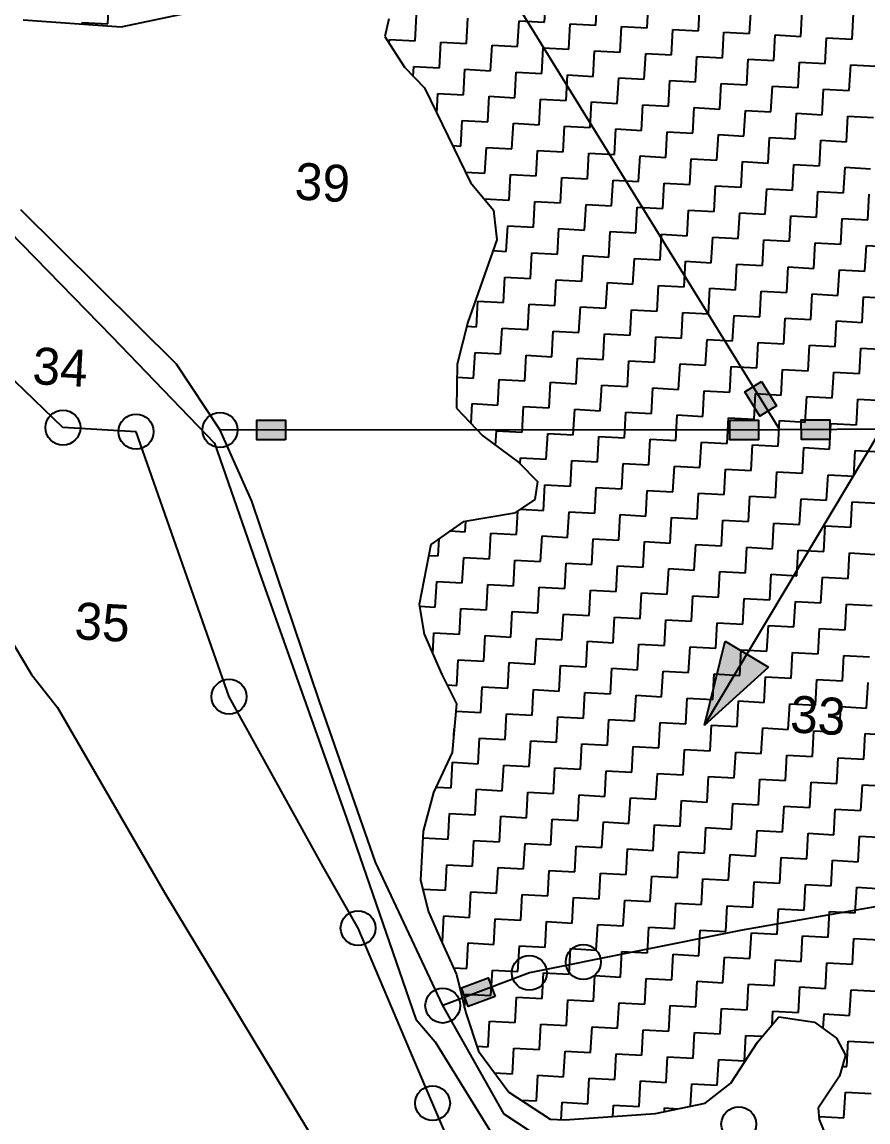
# Model space of a CAD drawing. Header units: metres. Extents: x 277693 to 280943, y 2038920 to 2043234.
# Drawn here: x 278143 to 278559, y 2041588 to 2042129 of the extents above; entities that cross this region are included whole.
import ezdxf
from ezdxf.enums import TextEntityAlignment as Align

# ---------------------------------------------------------------- set-up
doc = ezdxf.new("R2010")
doc.units = ezdxf.units.M
doc.header["$MEASUREMENT"] = 0
for name, color, linetype in [('POLY_HATCH', 12, 'Continuous'), ('POLY_PARCEL', 6, 'Continuous'), ('POLY_ROAD', 30, 'Continuous'), ('TEXT_PARCEL', 7, 'Continuous'), ('V_BOUND_LINE', 7, 'Continuous')]:
    doc.layers.add(name, color=color, linetype=linetype)
doc.styles.add('TEXT_MAP', font='KRDEV050.TTF', dxfattribs={"height": 2.5})

# ---------------------------------------------------------------- blocks, each defined once
blk = doc.blocks.new('344')
for points in [[(278498.52, 2041947.28), (278505.91, 2041935.34), (278514.17, 2041940.44), (278506.79, 2041952.39)], [(278272.74, 2041933.35), (278258.7, 2041933.35), (278258.7, 2041923.63), (278272.74, 2041923.63)], [(278491.2, 2041923.66), (278505.24, 2041923.66), (278505.24, 2041933.37), (278491.2, 2041933.37)], [(278540.32, 2041933.56), (278526.27, 2041933.45), (278526.35, 2041923.74), (278540.39, 2041923.85)], [(278372.33, 2041659.07), (278359.19, 2041654.11), (278362.62, 2041645.02), (278375.76, 2041649.98)]]:
    blk.add_hatch(color=256).paths.add_polyline_path(points)
h = blk.add_hatch(color=256)
h.paths.add_polyline_path([(278499.58, 2041818.22), (278488.9, 2041824.59), (278478.73, 2041783.33)])
h.paths.add_polyline_path([(278478.73, 2041783.33), (278510.25, 2041811.84), (278499.58, 2041818.22)])
for points in [[(278478.73, 2041783.33), (278604.3, 2041993.51)], [(278478.73, 2041783.33), (278488.9, 2041824.59)], [(278488.9, 2041824.59), (278510.25, 2041811.84)], [(278478.73, 2041783.33), (278510.25, 2041811.84)]]:
    blk.add_lwpolyline(points)
for points in [[(278506.79, 2041952.39), (278514.17, 2041940.44), (278505.91, 2041935.34), (278498.52, 2041947.28)], [(278272.74, 2041923.63), (278258.7, 2041923.63), (278258.7, 2041933.35), (278272.74, 2041933.35)], [(278491.2, 2041933.37), (278505.24, 2041933.37), (278505.24, 2041923.66), (278491.2, 2041923.66)], [(278540.39, 2041923.85), (278526.35, 2041923.74), (278526.27, 2041933.45), (278540.32, 2041933.56)], [(278375.76, 2041649.98), (278362.62, 2041645.02), (278359.19, 2041654.11), (278372.33, 2041659.07)]]:
    blk.add_lwpolyline(points, close=True)
for centre in [(278163.29, 2041929.66), (278199.27, 2041927.67), (278240.54, 2041928.49), (278245, 2041797.34), (278308.44, 2041683.52), (278419.13, 2041666.85), (278392.66, 2041661.55), (278350.07, 2041645.48), (278345.02, 2041597.47), (278495.6, 2041587.15)]:
    blk.add_circle(centre, 8.59)
at = {"layer": 'POLY_HATCH', "linetype": 'Continuous'}
for p, q in [((278185.33, 2042128.2), (278186.03, 2042140.79)), ((278400.15, 2042128.98), (278400.84, 2042141.58)), ((278425.34, 2042127.59), (278426.03, 2042140.19)), ((278450.53, 2042126.2), (278451.22, 2042138.8)), ((278475.72, 2042124.81), (278476.42, 2042137.41)), ((278500.91, 2042123.42), (278501.61, 2042136.02)), ((278336.48, 2042119.86), (278337.17, 2042132.45)), ((278361.67, 2042118.47), (278362.36, 2042131.07)), ((278526.1, 2042122.03), (278526.8, 2042134.63)), ((278551.29, 2042120.65), (278551.99, 2042133.24)), ((278172.69, 2042128.11), (278172.74, 2042128.89)), ((278172.74, 2042128.89), (278185.33, 2042128.2)), ((278386.86, 2042117.08), (278387.55, 2042129.68)), ((278387.55, 2042129.68), (278400.15, 2042128.98)), ((278412.05, 2042115.69), (278412.74, 2042128.29)), ((278412.74, 2042128.29), (278425.34, 2042127.59)), ((278437.24, 2042114.3), (278437.93, 2042126.9)), ((278437.93, 2042126.9), (278450.53, 2042126.2)), ((278462.43, 2042112.91), (278463.13, 2042125.51)), ((278463.13, 2042125.51), (278475.72, 2042124.81)), ((278323.77, 2042118.48), (278323.88, 2042120.55)), ((278323.88, 2042120.55), (278336.48, 2042119.86)), ((278348.38, 2042106.57), (278349.07, 2042119.16)), ((278349.07, 2042119.16), (278361.67, 2042118.47)), ((278487.62, 2042111.52), (278488.32, 2042124.12)), ((278488.32, 2042124.12), (278500.91, 2042123.42)), ((278512.81, 2042110.13), (278513.51, 2042122.73)), ((278513.51, 2042122.73), (278526.1, 2042122.03)), ((278538, 2042108.74), (278538.7, 2042121.34)), ((278538.7, 2042121.34), (278551.29, 2042120.65)), ((278373.57, 2042105.18), (278374.26, 2042117.78)), ((278374.26, 2042117.78), (278386.86, 2042117.08)), ((278398.76, 2042103.79), (278399.45, 2042116.39)), ((278399.45, 2042116.39), (278412.05, 2042115.69)), ((278423.95, 2042102.4), (278424.64, 2042115)), ((278424.64, 2042115), (278437.24, 2042114.3)), ((278449.14, 2042101.01), (278449.84, 2042113.61)), ((278449.84, 2042113.61), (278462.43, 2042112.91)), ((278474.33, 2042099.62), (278475.03, 2042112.22)), ((278475.03, 2042112.22), (278487.62, 2042111.52)), ((278499.52, 2042098.23), (278500.22, 2042110.83)), ((278500.22, 2042110.83), (278512.81, 2042110.13)), ((278524.71, 2042096.84), (278525.41, 2042109.44)), ((278525.41, 2042109.44), (278538, 2042108.74)), ((278335.52, 2042102.47), (278335.78, 2042107.26)), ((278335.78, 2042107.26), (278348.38, 2042106.57)), ((278360.28, 2042093.28), (278360.97, 2042105.87)), ((278360.97, 2042105.87), (278373.57, 2042105.18)), ((278385.47, 2042091.89), (278386.16, 2042104.49)), ((278386.16, 2042104.49), (278398.76, 2042103.79)), ((278410.66, 2042090.5), (278411.35, 2042103.1)), ((278411.35, 2042103.1), (278423.95, 2042102.4)), ((278549.9, 2042095.45), (278550.6, 2042108.05)), ((278550.6, 2042108.05), (278563.19, 2042107.36)), ((278435.85, 2042089.11), (278436.55, 2042101.71)), ((278436.55, 2042101.71), (278449.14, 2042101.01)), ((278461.04, 2042087.72), (278461.74, 2042100.32)), ((278461.74, 2042100.32), (278474.33, 2042099.62)), ((278486.23, 2042086.33), (278486.93, 2042098.93)), ((278486.93, 2042098.93), (278499.52, 2042098.23)), ((278511.42, 2042084.94), (278512.12, 2042097.54)), ((278512.12, 2042097.54), (278524.71, 2042096.84)), ((278347.15, 2042084.27), (278347.68, 2042093.97)), ((278347.68, 2042093.97), (278360.28, 2042093.28)), ((278372.18, 2042079.99), (278372.87, 2042092.58)), ((278372.87, 2042092.58), (278385.47, 2042091.89)), ((278536.61, 2042083.55), (278537.31, 2042096.15)), ((278537.31, 2042096.15), (278549.9, 2042095.45)), ((278397.37, 2042078.6), (278398.06, 2042091.2)), ((278398.06, 2042091.2), (278410.66, 2042090.5)), ((278422.56, 2042077.21), (278423.26, 2042089.81)), ((278423.26, 2042089.81), (278435.85, 2042089.11)), ((278447.75, 2042075.82), (278448.45, 2042088.42)), ((278448.45, 2042088.42), (278461.04, 2042087.72)), ((278472.94, 2042074.43), (278473.64, 2042087.03)), ((278473.64, 2042087.03), (278486.23, 2042086.33)), ((278498.13, 2042073.04), (278498.83, 2042085.64)), ((278498.83, 2042085.64), (278511.42, 2042084.94)), ((278523.32, 2042071.65), (278524.02, 2042084.25)), ((278524.02, 2042084.25), (278536.61, 2042083.55)), ((278548.51, 2042070.26), (278549.21, 2042082.86)), ((278549.21, 2042082.86), (278561.8, 2042082.16)), ((278358.89, 2042068.09), (278359.58, 2042080.68)), ((278359.58, 2042080.68), (278372.18, 2042079.99)), ((278384.08, 2042066.7), (278384.77, 2042079.29)), ((278384.77, 2042079.29), (278397.37, 2042078.6)), ((278409.27, 2042065.31), (278409.97, 2042077.91)), ((278409.97, 2042077.91), (278422.56, 2042077.21)), ((278434.46, 2042063.92), (278435.16, 2042076.52)), ((278435.16, 2042076.52), (278447.75, 2042075.82)), ((278459.65, 2042062.53), (278460.35, 2042075.13)), ((278460.35, 2042075.13), (278472.94, 2042074.43)), ((278484.84, 2042061.14), (278485.54, 2042073.74)), ((278485.54, 2042073.74), (278498.13, 2042073.04)), ((278510.03, 2042059.75), (278510.73, 2042072.35)), ((278510.73, 2042072.35), (278523.32, 2042071.65)), ((278535.22, 2042058.36), (278535.92, 2042070.96)), ((278535.92, 2042070.96), (278548.51, 2042070.26)), ((278354.92, 2042068.31), (278358.89, 2042068.09)), ((278370.79, 2042054.8), (278371.48, 2042067.39)), ((278371.48, 2042067.39), (278384.08, 2042066.7)), ((278395.98, 2042053.41), (278396.68, 2042066)), ((278396.68, 2042066), (278409.27, 2042065.31)), ((278421.17, 2042052.02), (278421.87, 2042064.62)), ((278421.87, 2042064.62), (278434.46, 2042063.92)), ((278446.36, 2042050.63), (278447.06, 2042063.23)), ((278447.06, 2042063.23), (278459.65, 2042062.53)), ((278471.55, 2042049.24), (278472.25, 2042061.84)), ((278472.25, 2042061.84), (278484.84, 2042061.14)), ((278496.74, 2042047.85), (278497.44, 2042060.45)), ((278497.44, 2042060.45), (278510.03, 2042059.75)), ((278361.16, 2042055.33), (278370.79, 2042054.8)), ((278521.93, 2042046.46), (278522.63, 2042059.06)), ((278522.63, 2042059.06), (278535.22, 2042058.36)), ((278547.13, 2042045.07), (278547.82, 2042057.67)), ((278547.82, 2042057.67), (278560.42, 2042056.97)), ((278382.69, 2042041.51), (278383.39, 2042054.1)), ((278383.39, 2042054.1), (278395.98, 2042053.41)), ((278407.88, 2042040.12), (278408.58, 2042052.71)), ((278408.58, 2042052.71), (278421.17, 2042052.02)), ((278433.07, 2042038.73), (278433.77, 2042051.33)), ((278433.77, 2042051.33), (278446.36, 2042050.63)), ((278458.26, 2042037.34), (278458.96, 2042049.94)), ((278458.96, 2042049.94), (278471.55, 2042049.24)), ((278483.45, 2042035.95), (278484.15, 2042048.55)), ((278484.15, 2042048.55), (278496.74, 2042047.85)), ((278508.64, 2042034.56), (278509.34, 2042047.16)), ((278509.34, 2042047.16), (278521.93, 2042046.46)), ((278533.84, 2042033.17), (278534.53, 2042045.77)), ((278534.53, 2042045.77), (278547.13, 2042045.07)), ((278559.03, 2042031.78), (278559.72, 2042044.38)), ((278370.33, 2042042.19), (278382.69, 2042041.51)), ((278394.59, 2042028.22), (278395.29, 2042040.81)), ((278395.29, 2042040.81), (278407.88, 2042040.12)), ((278419.78, 2042026.83), (278420.48, 2042039.42)), ((278420.48, 2042039.42), (278433.07, 2042038.73)), ((278444.97, 2042025.44), (278445.67, 2042038.04)), ((278445.67, 2042038.04), (278458.26, 2042037.34)), ((278470.16, 2042024.05), (278470.86, 2042036.65)), ((278470.86, 2042036.65), (278483.45, 2042035.95)), ((278495.35, 2042022.66), (278496.05, 2042035.26)), ((278496.05, 2042035.26), (278508.64, 2042034.56)), ((278520.55, 2042021.27), (278521.24, 2042033.87)), ((278521.24, 2042033.87), (278533.84, 2042033.17)), ((278381.3, 2042016.32), (278382, 2042028.91)), ((278382, 2042028.91), (278394.59, 2042028.22)), ((278406.49, 2042014.93), (278407.19, 2042027.52)), ((278407.19, 2042027.52), (278419.78, 2042026.83)), ((278545.74, 2042019.88), (278546.43, 2042032.48)), ((278546.43, 2042032.48), (278559.03, 2042031.78)), ((278431.68, 2042013.54), (278432.38, 2042026.13)), ((278432.38, 2042026.13), (278444.97, 2042025.44)), ((278456.87, 2042012.15), (278457.57, 2042024.75)), ((278457.57, 2042024.75), (278470.16, 2042024.05)), ((278482.06, 2042010.76), (278482.76, 2042023.36)), ((278482.76, 2042023.36), (278495.35, 2042022.66)), ((278507.26, 2042009.37), (278507.95, 2042021.97)), ((278507.95, 2042021.97), (278520.55, 2042021.27)), ((278374.72, 2042016.68), (278381.3, 2042016.32)), ((278532.45, 2042007.98), (278533.14, 2042020.58)), ((278533.14, 2042020.58), (278545.74, 2042019.88)), ((278557.64, 2042006.59), (278558.33, 2042019.19)), ((278558.33, 2042019.19), (278570.93, 2042018.49)), ((278393.2, 2042003.03), (278393.9, 2042015.62)), ((278393.9, 2042015.62), (278406.49, 2042014.93)), ((278418.39, 2042001.64), (278419.09, 2042014.23)), ((278419.09, 2042014.23), (278431.68, 2042013.54)), ((278443.58, 2042000.25), (278444.28, 2042012.84)), ((278444.28, 2042012.84), (278456.87, 2042012.15)), ((278468.77, 2041998.86), (278469.47, 2042011.45)), ((278469.47, 2042011.45), (278482.06, 2042010.76)), ((278493.97, 2041997.47), (278494.66, 2042010.07)), ((278494.66, 2042010.07), (278507.26, 2042009.37)), ((278519.16, 2041996.08), (278519.85, 2042008.68)), ((278519.85, 2042008.68), (278532.45, 2042007.98)), ((278544.35, 2041994.69), (278545.04, 2042007.29)), ((278545.04, 2042007.29), (278557.64, 2042006.59)), ((278379.91, 2041991.13), (278380.61, 2042003.72)), ((278380.61, 2042003.72), (278393.2, 2042003.03)), ((278405.1, 2041989.74), (278405.8, 2042002.33)), ((278405.8, 2042002.33), (278418.39, 2042001.64)), ((278430.29, 2041988.35), (278430.99, 2042000.94)), ((278430.99, 2042000.94), (278443.58, 2042000.25)), ((278455.48, 2041986.96), (278456.18, 2041999.55)), ((278456.18, 2041999.55), (278468.77, 2041998.86)), ((278480.67, 2041985.57), (278481.37, 2041998.16)), ((278481.37, 2041998.16), (278493.97, 2041997.47)), ((278505.87, 2041984.18), (278506.56, 2041996.78)), ((278506.56, 2041996.78), (278519.16, 2041996.08)), ((278531.06, 2041982.79), (278531.75, 2041995.39)), ((278531.75, 2041995.39), (278544.35, 2041994.69)), ((278366.62, 2041979.23), (278367.32, 2041991.82)), ((278367.32, 2041991.82), (278379.91, 2041991.13)), ((278391.81, 2041977.84), (278392.51, 2041990.43)), ((278392.51, 2041990.43), (278405.1, 2041989.74)), ((278556.25, 2041981.4), (278556.94, 2041994)), ((278556.94, 2041994), (278569.54, 2041993.3)), ((278417, 2041976.45), (278417.7, 2041989.04)), ((278417.7, 2041989.04), (278430.29, 2041988.35)), ((278442.19, 2041975.06), (278442.89, 2041987.65)), ((278442.89, 2041987.65), (278455.48, 2041986.96)), ((278467.38, 2041973.67), (278468.08, 2041986.26)), ((278468.08, 2041986.26), (278480.67, 2041985.57)), ((278492.58, 2041972.28), (278493.27, 2041984.87)), ((278493.27, 2041984.87), (278505.87, 2041984.18)), ((278361.8, 2041979.49), (278366.62, 2041979.23)), ((278378.52, 2041965.94), (278379.22, 2041978.53)), ((278379.22, 2041978.53), (278391.81, 2041977.84)), ((278517.77, 2041970.89), (278518.46, 2041983.49)), ((278518.46, 2041983.49), (278531.06, 2041982.79)), ((278542.96, 2041969.5), (278543.65, 2041982.1)), ((278543.65, 2041982.1), (278556.25, 2041981.4)), ((278403.71, 2041964.55), (278404.41, 2041977.14)), ((278404.41, 2041977.14), (278417, 2041976.45)), ((278428.9, 2041963.16), (278429.6, 2041975.75)), ((278429.6, 2041975.75), (278442.19, 2041975.06)), ((278454.09, 2041961.77), (278454.79, 2041974.36)), ((278454.79, 2041974.36), (278467.38, 2041973.67)), ((278479.29, 2041960.38), (278479.98, 2041972.97)), ((278479.98, 2041972.97), (278492.58, 2041972.28)), ((278504.48, 2041958.99), (278505.17, 2041971.58)), ((278505.17, 2041971.58), (278517.77, 2041970.89)), ((278529.67, 2041957.6), (278530.36, 2041970.2)), ((278530.36, 2041970.2), (278542.96, 2041969.5)), ((278554.86, 2041956.21), (278555.55, 2041968.81)), ((278555.55, 2041968.81), (278568.15, 2041968.11)), ((278365.23, 2041954.04), (278365.93, 2041966.63)), ((278365.93, 2041966.63), (278378.52, 2041965.94)), ((278390.42, 2041952.65), (278391.12, 2041965.24)), ((278391.12, 2041965.24), (278403.71, 2041964.55)), ((278415.61, 2041951.26), (278416.31, 2041963.85)), ((278416.31, 2041963.85), (278428.9, 2041963.16)), ((278440.8, 2041949.87), (278441.5, 2041962.46)), ((278441.5, 2041962.46), (278454.09, 2041961.77)), ((278466, 2041948.48), (278466.69, 2041961.07)), ((278466.69, 2041961.07), (278479.29, 2041960.38)), ((278491.19, 2041947.09), (278491.88, 2041959.68)), ((278491.88, 2041959.68), (278504.48, 2041958.99)), ((278516.38, 2041945.7), (278517.07, 2041958.29)), ((278517.07, 2041958.29), (278529.67, 2041957.6)), ((278541.57, 2041944.31), (278542.26, 2041956.91)), ((278542.26, 2041956.91), (278554.86, 2041956.21)), ((278357.03, 2041954.49), (278365.23, 2041954.04)), ((278377.13, 2041940.75), (278377.83, 2041953.34)), ((278377.83, 2041953.34), (278390.42, 2041952.65)), ((278402.32, 2041939.36), (278403.02, 2041951.95)), ((278403.02, 2041951.95), (278415.61, 2041951.26)), ((278427.51, 2041937.97), (278428.21, 2041950.56)), ((278428.21, 2041950.56), (278440.8, 2041949.87)), ((278452.71, 2041936.58), (278453.4, 2041949.17)), ((278453.4, 2041949.17), (278466, 2041948.48)), ((278477.9, 2041935.19), (278478.59, 2041947.78)), ((278478.59, 2041947.78), (278491.19, 2041947.09)), ((278503.09, 2041933.8), (278503.78, 2041946.39)), ((278503.78, 2041946.39), (278516.38, 2041945.7)), ((278363.99, 2041931.55), (278364.54, 2041941.44)), ((278364.54, 2041941.44), (278377.13, 2041940.75)), ((278528.28, 2041932.41), (278528.97, 2041945)), ((278528.97, 2041945), (278541.57, 2041944.31)), ((278553.47, 2041931.02), (278554.16, 2041943.62)), ((278554.16, 2041943.62), (278566.76, 2041942.92)), ((278389.03, 2041927.46), (278389.73, 2041940.05)), ((278389.73, 2041940.05), (278402.32, 2041939.36)), ((278414.22, 2041926.07), (278414.92, 2041938.66)), ((278414.92, 2041938.66), (278427.51, 2041937.97)), ((278439.42, 2041924.68), (278440.11, 2041937.27)), ((278440.11, 2041937.27), (278452.71, 2041936.58)), ((278464.61, 2041923.29), (278465.3, 2041935.88)), ((278465.3, 2041935.88), (278477.9, 2041935.19)), ((278489.8, 2041921.9), (278490.49, 2041934.49)), ((278490.49, 2041934.49), (278503.09, 2041933.8)), ((278514.99, 2041920.51), (278515.68, 2041933.1)), ((278515.68, 2041933.1), (278528.28, 2041932.41)), ((278540.18, 2041919.12), (278540.87, 2041931.71)), ((278540.87, 2041931.71), (278553.47, 2041931.02)), ((278376.04, 2041920.9), (278376.44, 2041928.15)), ((278376.44, 2041928.15), (278389.03, 2041927.46)), ((278400.93, 2041914.17), (278401.63, 2041926.76)), ((278401.63, 2041926.76), (278414.22, 2041926.07)), ((278426.13, 2041912.78), (278426.82, 2041925.37)), ((278426.82, 2041925.37), (278439.42, 2041924.68)), ((278451.32, 2041911.39), (278452.01, 2041923.98)), ((278452.01, 2041923.98), (278464.61, 2041923.29)), ((278476.51, 2041910), (278477.2, 2041922.59)), ((278477.2, 2041922.59), (278489.8, 2041921.9)), ((278501.7, 2041908.61), (278502.39, 2041921.2)), ((278502.39, 2041921.2), (278514.99, 2041920.51)), ((278526.89, 2041907.22), (278527.58, 2041919.81)), ((278527.58, 2041919.81), (278540.18, 2041919.12)), ((278388.18, 2041912), (278388.34, 2041914.86)), ((278388.34, 2041914.86), (278400.93, 2041914.17)), ((278552.08, 2041905.83), (278552.77, 2041918.42)), ((278552.77, 2041918.42), (278565.37, 2041917.73)), ((278412.84, 2041900.88), (278413.53, 2041913.47)), ((278413.53, 2041913.47), (278426.13, 2041912.78)), ((278438.03, 2041899.49), (278438.72, 2041912.08)), ((278438.72, 2041912.08), (278451.32, 2041911.39)), ((278463.22, 2041898.1), (278463.91, 2041910.69)), ((278463.91, 2041910.69), (278476.51, 2041910)), ((278488.41, 2041896.71), (278489.1, 2041909.3)), ((278489.1, 2041909.3), (278501.7, 2041908.61)), ((278513.6, 2041895.32), (278514.29, 2041907.91)), ((278514.29, 2041907.91), (278526.89, 2041907.22)), ((278538.79, 2041893.93), (278539.48, 2041906.52)), ((278539.48, 2041906.52), (278552.08, 2041905.83)), ((278399.55, 2041888.97), (278400.24, 2041901.57)), ((278400.24, 2041901.57), (278412.84, 2041900.88)), ((278424.74, 2041887.59), (278425.43, 2041900.18)), ((278425.43, 2041900.18), (278438.03, 2041899.49)), ((278449.93, 2041886.2), (278450.62, 2041898.79)), ((278450.62, 2041898.79), (278463.22, 2041898.1)), ((278475.12, 2041884.81), (278475.81, 2041897.4)), ((278475.81, 2041897.4), (278488.41, 2041896.71)), ((278500.31, 2041883.42), (278501, 2041896.01)), ((278501, 2041896.01), (278513.6, 2041895.32)), ((278525.5, 2041882.03), (278526.19, 2041894.62)), ((278526.19, 2041894.62), (278538.79, 2041893.93)), ((278550.69, 2041880.64), (278551.38, 2041893.23)), ((278551.38, 2041893.23), (278563.98, 2041892.54)), ((278386.26, 2041877.07), (278386.89, 2041888.65)), ((278388.31, 2041889.59), (278399.55, 2041888.97)), ((278411.45, 2041875.68), (278412.14, 2041888.28)), ((278412.14, 2041888.28), (278424.74, 2041887.59)), ((278436.64, 2041874.29), (278437.33, 2041886.89)), ((278437.33, 2041886.89), (278449.93, 2041886.2)), ((278361.06, 2041878.46), (278361.35, 2041883.58)), ((278461.83, 2041872.91), (278462.52, 2041885.5)), ((278462.52, 2041885.5), (278475.12, 2041884.81)), ((278487.02, 2041871.52), (278487.71, 2041884.11)), ((278487.71, 2041884.11), (278500.31, 2041883.42)), ((278512.21, 2041870.13), (278512.9, 2041882.72)), ((278512.9, 2041882.72), (278525.5, 2041882.03)), ((278537.4, 2041868.74), (278538.09, 2041881.33)), ((278538.09, 2041881.33), (278550.69, 2041880.64)), ((278353.72, 2041878.87), (278361.06, 2041878.46)), ((278372.97, 2041865.17), (278373.66, 2041877.77)), ((278373.66, 2041877.77), (278386.26, 2041877.07)), ((278398.16, 2041863.78), (278398.85, 2041876.38)), ((278398.85, 2041876.38), (278411.45, 2041875.68)), ((278347.77, 2041866.56), (278348.24, 2041875.01)), ((278423.35, 2041862.39), (278424.04, 2041874.99)), ((278424.04, 2041874.99), (278436.64, 2041874.29)), ((278448.54, 2041861), (278449.23, 2041873.6)), ((278449.23, 2041873.6), (278461.83, 2041872.91)), ((278473.73, 2041859.62), (278474.42, 2041872.21)), ((278474.42, 2041872.21), (278487.02, 2041871.52)), ((278498.92, 2041858.23), (278499.61, 2041870.82)), ((278499.61, 2041870.82), (278512.21, 2041870.13)), ((278343.16, 2041866.82), (278347.77, 2041866.56)), ((278359.67, 2041853.27), (278360.37, 2041865.87)), ((278360.37, 2041865.87), (278372.97, 2041865.17)), ((278524.11, 2041856.84), (278524.8, 2041869.43)), ((278524.8, 2041869.43), (278537.4, 2041868.74)), ((278549.3, 2041855.45), (278550, 2041868.04)), ((278550, 2041868.04), (278562.59, 2041867.35)), ((278384.87, 2041851.88), (278385.56, 2041864.48)), ((278385.56, 2041864.48), (278398.16, 2041863.78)), ((278410.06, 2041850.49), (278410.75, 2041863.09)), ((278410.75, 2041863.09), (278423.35, 2041862.39)), ((278435.25, 2041849.1), (278435.94, 2041861.7)), ((278435.94, 2041861.7), (278448.54, 2041861)), ((278460.44, 2041847.71), (278461.13, 2041860.31)), ((278461.13, 2041860.31), (278473.73, 2041859.62)), ((278485.63, 2041846.33), (278486.32, 2041858.92)), ((278486.32, 2041858.92), (278498.92, 2041858.23)), ((278510.82, 2041844.94), (278511.51, 2041857.53)), ((278511.51, 2041857.53), (278524.11, 2041856.84)), ((278536.01, 2041843.55), (278536.71, 2041856.14)), ((278536.71, 2041856.14), (278549.3, 2041855.45)), ((278346.38, 2041841.37), (278347.08, 2041853.97)), ((278347.08, 2041853.97), (278359.67, 2041853.27)), ((278371.58, 2041839.98), (278372.27, 2041852.58)), ((278372.27, 2041852.58), (278384.87, 2041851.88)), ((278396.77, 2041838.59), (278397.46, 2041851.19)), ((278397.46, 2041851.19), (278410.06, 2041850.49)), ((278421.96, 2041837.2), (278422.65, 2041849.8)), ((278422.65, 2041849.8), (278435.25, 2041849.1)), ((278447.15, 2041835.81), (278447.84, 2041848.41)), ((278447.84, 2041848.41), (278460.44, 2041847.71)), ((278472.34, 2041834.42), (278473.03, 2041847.02)), ((278473.03, 2041847.02), (278485.63, 2041846.33)), ((278497.53, 2041833.04), (278498.22, 2041845.63)), ((278498.22, 2041845.63), (278510.82, 2041844.94)), ((278522.72, 2041831.65), (278523.42, 2041844.24)), ((278523.42, 2041844.24), (278536.01, 2041843.55)), ((278338.67, 2041841.8), (278346.38, 2041841.37)), ((278358.29, 2041828.08), (278358.98, 2041840.68)), ((278358.98, 2041840.68), (278371.58, 2041839.98)), ((278383.48, 2041826.69), (278384.17, 2041839.29)), ((278384.17, 2041839.29), (278396.77, 2041838.59)), ((278408.67, 2041825.3), (278409.36, 2041837.9)), ((278409.36, 2041837.9), (278421.96, 2041837.2)), ((278547.91, 2041830.26), (278548.61, 2041842.85)), ((278548.61, 2041842.85), (278561.2, 2041842.16)), ((278433.86, 2041823.91), (278434.55, 2041836.51)), ((278434.55, 2041836.51), (278447.15, 2041835.81)), ((278459.05, 2041822.52), (278459.74, 2041835.12)), ((278459.74, 2041835.12), (278472.34, 2041834.42)), ((278484.24, 2041821.13), (278484.93, 2041833.73)), ((278484.93, 2041833.73), (278497.53, 2041833.04)), ((278345.12, 2041818.4), (278345.69, 2041828.78)), ((278345.69, 2041828.78), (278358.29, 2041828.08)), ((278370.19, 2041814.79), (278370.88, 2041827.39)), ((278370.88, 2041827.39), (278383.48, 2041826.69)), ((278509.43, 2041819.75), (278510.12, 2041832.34)), ((278510.12, 2041832.34), (278522.72, 2041831.65)), ((278534.62, 2041818.36), (278535.32, 2041830.95)), ((278535.32, 2041830.95), (278547.91, 2041830.26)), ((278395.38, 2041813.4), (278396.07, 2041826)), ((278396.07, 2041826), (278408.67, 2041825.3)), ((278420.57, 2041812.01), (278421.26, 2041824.61)), ((278421.26, 2041824.61), (278433.86, 2041823.91)), ((278445.76, 2041810.62), (278446.45, 2041823.22)), ((278446.45, 2041823.22), (278459.05, 2041822.52)), ((278470.95, 2041809.23), (278471.64, 2041821.83)), ((278471.64, 2041821.83), (278484.24, 2041821.13)), ((278496.14, 2041807.84), (278496.83, 2041820.44)), ((278496.83, 2041820.44), (278509.43, 2041819.75)), ((278521.33, 2041806.46), (278522.03, 2041819.05)), ((278522.03, 2041819.05), (278534.62, 2041818.36)), ((278546.52, 2041805.07), (278547.22, 2041817.66)), ((278547.22, 2041817.66), (278559.81, 2041816.97)), ((278356.9, 2041802.89), (278357.59, 2041815.49)), ((278357.59, 2041815.49), (278370.19, 2041814.79)), ((278382.09, 2041801.5), (278382.78, 2041814.1)), ((278382.78, 2041814.1), (278395.38, 2041813.4)), ((278407.28, 2041800.11), (278407.97, 2041812.71)), ((278407.97, 2041812.71), (278420.57, 2041812.01)), ((278432.47, 2041798.72), (278433.16, 2041811.32)), ((278433.16, 2041811.32), (278445.76, 2041810.62)), ((278457.66, 2041797.33), (278458.35, 2041809.93)), ((278458.35, 2041809.93), (278470.95, 2041809.23)), ((278482.85, 2041795.94), (278483.54, 2041808.54)), ((278483.54, 2041808.54), (278496.14, 2041807.84)), ((278508.04, 2041794.55), (278508.74, 2041807.15)), ((278508.74, 2041807.15), (278521.33, 2041806.46)), ((278533.23, 2041793.17), (278533.93, 2041805.76)), ((278533.93, 2041805.76), (278546.52, 2041805.07)), ((278352.1, 2041803.16), (278356.9, 2041802.89)), ((278368.8, 2041789.6), (278369.49, 2041802.2)), ((278369.49, 2041802.2), (278382.09, 2041801.5)), ((278393.99, 2041788.21), (278394.68, 2041800.81)), ((278394.68, 2041800.81), (278407.28, 2041800.11)), ((278558.42, 2041791.78), (278559.12, 2041804.37)), ((278419.18, 2041786.82), (278419.87, 2041799.42)), ((278419.87, 2041799.42), (278432.47, 2041798.72)), ((278444.37, 2041785.43), (278445.06, 2041798.03)), ((278445.06, 2041798.03), (278457.66, 2041797.33)), ((278469.56, 2041784.04), (278470.25, 2041796.64)), ((278470.25, 2041796.64), (278482.85, 2041795.94)), ((278494.75, 2041782.65), (278495.45, 2041795.25)), ((278495.45, 2041795.25), (278508.04, 2041794.55)), ((278356.49, 2041790.28), (278368.8, 2041789.6)), ((278519.94, 2041781.26), (278520.64, 2041793.86)), ((278520.64, 2041793.86), (278533.23, 2041793.17)), ((278545.13, 2041779.88), (278545.83, 2041792.47)), ((278545.83, 2041792.47), (278558.42, 2041791.78)), ((278380.7, 2041776.31), (278381.39, 2041788.91)), ((278381.39, 2041788.91), (278393.99, 2041788.21)), ((278405.89, 2041774.92), (278406.58, 2041787.52)), ((278406.58, 2041787.52), (278419.18, 2041786.82)), ((278431.08, 2041773.53), (278431.77, 2041786.13)), ((278431.77, 2041786.13), (278444.37, 2041785.43)), ((278456.27, 2041772.14), (278456.96, 2041784.74)), ((278456.96, 2041784.74), (278469.56, 2041784.04)), ((278355.51, 2041777.7), (278355.73, 2041781.72)), ((278481.46, 2041770.75), (278482.16, 2041783.35)), ((278482.16, 2041783.35), (278494.75, 2041782.65)), ((278506.65, 2041769.36), (278507.35, 2041781.96)), ((278507.35, 2041781.96), (278519.94, 2041781.26)), ((278531.84, 2041767.97), (278532.54, 2041780.57)), ((278532.54, 2041780.57), (278545.13, 2041779.88)), ((278557.03, 2041766.59), (278557.73, 2041779.18)), ((278557.73, 2041779.18), (278570.32, 2041778.49)), ((278355.37, 2041777.71), (278355.51, 2041777.7)), ((278367.41, 2041764.41), (278368.1, 2041777.01)), ((278368.1, 2041777.01), (278380.7, 2041776.31)), ((278392.6, 2041763.02), (278393.29, 2041775.62)), ((278393.29, 2041775.62), (278405.89, 2041774.92)), ((278417.79, 2041761.63), (278418.48, 2041774.23)), ((278418.48, 2041774.23), (278431.08, 2041773.53)), ((278442.98, 2041760.24), (278443.67, 2041772.84)), ((278443.67, 2041772.84), (278456.27, 2041772.14)), ((278468.17, 2041758.85), (278468.87, 2041771.45)), ((278468.87, 2041771.45), (278481.46, 2041770.75)), ((278493.36, 2041757.46), (278494.06, 2041770.06)), ((278494.06, 2041770.06), (278506.65, 2041769.36)), ((278518.55, 2041756.07), (278519.25, 2041768.67)), ((278519.25, 2041768.67), (278531.84, 2041767.97)), ((278354.12, 2041752.51), (278354.81, 2041765.1)), ((278354.81, 2041765.1), (278367.41, 2041764.41)), ((278379.31, 2041751.12), (278380, 2041763.72)), ((278380, 2041763.72), (278392.6, 2041763.02)), ((278404.5, 2041749.73), (278405.19, 2041762.33)), ((278405.19, 2041762.33), (278417.79, 2041761.63)), ((278543.74, 2041754.68), (278544.44, 2041767.28)), ((278544.44, 2041767.28), (278557.03, 2041766.59)), ((278429.69, 2041748.34), (278430.38, 2041760.94)), ((278430.38, 2041760.94), (278442.98, 2041760.24)), ((278454.88, 2041746.95), (278455.58, 2041759.55)), ((278455.58, 2041759.55), (278468.17, 2041758.85)), ((278480.07, 2041745.56), (278480.77, 2041758.16)), ((278480.77, 2041758.16), (278493.36, 2041757.46)), ((278505.26, 2041744.17), (278505.96, 2041756.77)), ((278505.96, 2041756.77), (278518.55, 2041756.07)), ((278346.79, 2041752.91), (278354.12, 2041752.51)), ((278366.02, 2041739.22), (278366.71, 2041751.81)), ((278366.71, 2041751.81), (278379.31, 2041751.12)), ((278530.45, 2041742.78), (278531.15, 2041755.38)), ((278531.15, 2041755.38), (278543.74, 2041754.68)), ((278555.64, 2041741.39), (278556.34, 2041753.99)), ((278556.34, 2041753.99), (278568.93, 2041753.29)), ((278391.21, 2041737.83), (278391.9, 2041750.43)), ((278391.9, 2041750.43), (278404.5, 2041749.73)), ((278416.4, 2041736.44), (278417.09, 2041749.04)), ((278417.09, 2041749.04), (278429.69, 2041748.34)), ((278441.59, 2041735.05), (278442.29, 2041747.65)), ((278442.29, 2041747.65), (278454.88, 2041746.95)), ((278466.78, 2041733.66), (278467.48, 2041746.26)), ((278467.48, 2041746.26), (278480.07, 2041745.56)), ((278491.97, 2041732.27), (278492.67, 2041744.87)), ((278492.67, 2041744.87), (278505.26, 2041744.17)), ((278517.16, 2041730.88), (278517.86, 2041743.48)), ((278517.86, 2041743.48), (278530.45, 2041742.78)), ((278542.35, 2041729.49), (278543.05, 2041742.09)), ((278543.05, 2041742.09), (278555.64, 2041741.39)), ((278352.73, 2041727.32), (278353.42, 2041739.91)), ((278353.42, 2041739.91), (278366.02, 2041739.22)), ((278377.92, 2041725.93), (278378.61, 2041738.52)), ((278378.61, 2041738.52), (278391.21, 2041737.83)), ((278403.11, 2041724.54), (278403.8, 2041737.14)), ((278403.8, 2041737.14), (278416.4, 2041736.44)), ((278428.3, 2041723.15), (278429, 2041735.75)), ((278429, 2041735.75), (278441.59, 2041735.05)), ((278453.49, 2041721.76), (278454.19, 2041734.36)), ((278454.19, 2041734.36), (278466.78, 2041733.66)), ((278478.68, 2041720.37), (278479.38, 2041732.97)), ((278479.38, 2041732.97), (278491.97, 2041732.27)), ((278503.87, 2041718.98), (278504.57, 2041731.58)), ((278504.57, 2041731.58), (278517.16, 2041730.88)), ((278529.06, 2041717.59), (278529.76, 2041730.19)), ((278529.76, 2041730.19), (278542.35, 2041729.49)), ((278340.28, 2041728.01), (278352.73, 2041727.32)), ((278364.63, 2041714.03), (278365.32, 2041726.62)), ((278365.32, 2041726.62), (278377.92, 2041725.93)), ((278389.82, 2041712.64), (278390.51, 2041725.23)), ((278390.51, 2041725.23), (278403.11, 2041724.54)), ((278554.25, 2041716.2), (278554.95, 2041728.8)), ((278554.95, 2041728.8), (278567.54, 2041728.1)), ((278415.01, 2041711.25), (278415.71, 2041723.84)), ((278415.71, 2041723.84), (278428.3, 2041723.15)), ((278440.2, 2041709.86), (278440.9, 2041722.46)), ((278440.9, 2041722.46), (278453.49, 2041721.76)), ((278465.39, 2041708.47), (278466.09, 2041721.07)), ((278466.09, 2041721.07), (278478.68, 2041720.37)), ((278490.58, 2041707.08), (278491.28, 2041719.68)), ((278491.28, 2041719.68), (278503.87, 2041718.98)), ((278351.34, 2041702.13), (278352.03, 2041714.72)), ((278352.03, 2041714.72), (278364.63, 2041714.03)), ((278515.77, 2041705.69), (278516.47, 2041718.29)), ((278516.47, 2041718.29), (278529.06, 2041717.59)), ((278540.96, 2041704.3), (278541.66, 2041716.9)), ((278541.66, 2041716.9), (278554.25, 2041716.2)), ((278376.53, 2041700.74), (278377.22, 2041713.33)), ((278377.22, 2041713.33), (278389.82, 2041712.64)), ((278401.72, 2041699.35), (278402.42, 2041711.94)), ((278402.42, 2041711.94), (278415.01, 2041711.25)), ((278426.91, 2041697.96), (278427.61, 2041710.55)), ((278427.61, 2041710.55), (278440.2, 2041709.86)), ((278452.1, 2041696.57), (278452.8, 2041709.17)), ((278452.8, 2041709.17), (278465.39, 2041708.47)), ((278340.22, 2041702.74), (278351.34, 2041702.13)), ((278477.29, 2041695.18), (278477.99, 2041707.78)), ((278477.99, 2041707.78), (278490.58, 2041707.08)), ((278502.48, 2041693.79), (278503.18, 2041706.39)), ((278503.18, 2041706.39), (278515.77, 2041705.69)), ((278527.67, 2041692.4), (278528.37, 2041705)), ((278528.37, 2041705), (278540.96, 2041704.3)), ((278552.87, 2041691.01), (278553.56, 2041703.61)), ((278553.56, 2041703.61), (278566.16, 2041702.91)), ((278363.24, 2041688.84), (278363.93, 2041701.43)), ((278363.93, 2041701.43), (278376.53, 2041700.74)), ((278388.43, 2041687.45), (278389.12, 2041700.04)), ((278389.12, 2041700.04), (278401.72, 2041699.35)), ((278413.62, 2041686.06), (278414.32, 2041698.65)), ((278414.32, 2041698.65), (278426.91, 2041697.96)), ((278438.81, 2041684.67), (278439.51, 2041697.26)), ((278439.51, 2041697.26), (278452.1, 2041696.57)), ((278464, 2041683.28), (278464.7, 2041695.88)), ((278464.7, 2041695.88), (278477.29, 2041695.18)), ((278489.19, 2041681.89), (278489.89, 2041694.49)), ((278489.89, 2041694.49), (278502.48, 2041693.79)), ((278514.38, 2041680.5), (278515.08, 2041693.1)), ((278515.08, 2041693.1), (278527.67, 2041692.4)), ((278349.95, 2041676.94), (278350.64, 2041689.53)), ((278350.64, 2041689.53), (278363.24, 2041688.84)), ((278375.14, 2041675.55), (278375.83, 2041688.14)), ((278375.83, 2041688.14), (278388.43, 2041687.45)), ((278400.33, 2041674.16), (278401.03, 2041686.75)), ((278401.03, 2041686.75), (278413.62, 2041686.06)), ((278539.58, 2041679.11), (278540.27, 2041691.71)), ((278540.27, 2041691.71), (278552.87, 2041691.01)), ((278425.52, 2041672.77), (278426.22, 2041685.36)), ((278426.22, 2041685.36), (278438.81, 2041684.67)), ((278450.71, 2041671.38), (278451.41, 2041683.97)), ((278451.41, 2041683.97), (278464, 2041683.28)), ((278475.9, 2041669.99), (278476.6, 2041682.59)), ((278476.6, 2041682.59), (278489.19, 2041681.89)), ((278501.09, 2041668.6), (278501.79, 2041681.2)), ((278501.79, 2041681.2), (278514.38, 2041680.5)), ((278349.41, 2041676.97), (278349.95, 2041676.94)), ((278361.85, 2041663.65), (278362.54, 2041676.24)), ((278362.54, 2041676.24), (278375.14, 2041675.55)), ((278526.28, 2041667.21), (278526.98, 2041679.81)), ((278526.98, 2041679.81), (278539.58, 2041679.11)), ((278551.48, 2041665.82), (278552.17, 2041678.42)), ((278552.17, 2041678.42), (278564.77, 2041677.72)), ((278387.04, 2041662.26), (278387.74, 2041674.85)), ((278387.74, 2041674.85), (278400.33, 2041674.16)), ((278412.23, 2041660.87), (278412.93, 2041673.46)), ((278412.93, 2041673.46), (278425.52, 2041672.77)), ((278437.42, 2041659.48), (278438.12, 2041672.07)), ((278438.12, 2041672.07), (278450.71, 2041671.38)), ((278462.61, 2041658.09), (278463.31, 2041670.68)), ((278463.31, 2041670.68), (278475.9, 2041669.99)), ((278487.8, 2041656.7), (278488.5, 2041669.3)), ((278488.5, 2041669.3), (278501.09, 2041668.6)), ((278512.99, 2041655.31), (278513.69, 2041667.91)), ((278513.69, 2041667.91), (278526.28, 2041667.21)), ((278538.19, 2041653.92), (278538.88, 2041666.52)), ((278538.88, 2041666.52), (278551.48, 2041665.82)), ((278355.25, 2041664.01), (278361.85, 2041663.65)), ((278373.75, 2041650.36), (278374.45, 2041662.95)), ((278374.45, 2041662.95), (278387.04, 2041662.26)), ((278398.94, 2041648.97), (278399.64, 2041661.56)), ((278399.64, 2041661.56), (278412.23, 2041660.87)), ((278424.13, 2041647.58), (278424.83, 2041660.17)), ((278424.83, 2041660.17), (278437.42, 2041659.48)), ((278449.32, 2041646.19), (278450.02, 2041658.78)), ((278450.02, 2041658.78), (278462.61, 2041658.09)), ((278474.51, 2041644.8), (278475.21, 2041657.39)), ((278475.21, 2041657.39), (278487.8, 2041656.7)), ((278499.7, 2041643.41), (278500.4, 2041656.01)), ((278500.4, 2041656.01), (278512.99, 2041655.31)), ((278524.9, 2041642.02), (278525.59, 2041654.62)), ((278525.59, 2041654.62), (278538.19, 2041653.92)), ((278360.78, 2041644.25), (278361.16, 2041651.05)), ((278361.16, 2041651.05), (278373.75, 2041650.36)), ((278385.65, 2041637.07), (278386.35, 2041649.66)), ((278386.35, 2041649.66), (278398.94, 2041648.97)), ((278550.09, 2041640.63), (278550.78, 2041653.23)), ((278550.78, 2041653.23), (278563.38, 2041652.53)), ((278410.84, 2041635.68), (278411.54, 2041648.27)), ((278411.54, 2041648.27), (278424.13, 2041647.58)), ((278436.03, 2041634.29), (278436.73, 2041646.88)), ((278436.73, 2041646.88), (278449.32, 2041646.19)), ((278461.22, 2041632.9), (278461.92, 2041645.49)), ((278461.92, 2041645.49), (278474.51, 2041644.8)), ((278486.41, 2041631.51), (278487.11, 2041644.1)), ((278487.11, 2041644.1), (278499.7, 2041643.41)), ((278372.36, 2041625.17), (278373.06, 2041637.76)), ((278373.06, 2041637.76), (278385.65, 2041637.07)), ((278511.93, 2041635.92), (278512.3, 2041642.72)), ((278512.3, 2041642.72), (278524.9, 2041642.02)), ((278537.1, 2041634.18), (278537.49, 2041641.33)), ((278537.49, 2041641.33), (278550.09, 2041640.63)), ((278397.55, 2041623.78), (278398.25, 2041636.37)), ((278398.25, 2041636.37), (278410.84, 2041635.68)), ((278422.74, 2041622.39), (278423.44, 2041634.98)), ((278423.44, 2041634.98), (278436.03, 2041634.29)), ((278447.93, 2041621), (278448.63, 2041633.59)), ((278448.63, 2041633.59), (278461.22, 2041632.9)), ((278473.12, 2041619.61), (278473.82, 2041632.2)), ((278473.82, 2041632.2), (278486.41, 2041631.51)), ((278498.32, 2041618.22), (278499.01, 2041630.81)), ((278499.01, 2041630.81), (278507.25, 2041630.36)), ((278549.25, 2041625.39), (278549.39, 2041628.04)), ((278549.39, 2041628.04), (278561.99, 2041627.34)), ((278366.76, 2041625.47), (278372.36, 2041625.17)), ((278384.26, 2041611.88), (278384.96, 2041624.47)), ((278384.96, 2041624.47), (278397.55, 2041623.78)), ((278409.45, 2041610.49), (278410.15, 2041623.08)), ((278410.15, 2041623.08), (278422.74, 2041622.39)), ((278434.64, 2041609.1), (278435.34, 2041621.69)), ((278435.34, 2041621.69), (278447.93, 2041621)), ((278548.7, 2041615.44), (278549.23, 2041625.19)), ((278459.83, 2041607.71), (278460.53, 2041620.3)), ((278460.53, 2041620.3), (278473.12, 2041619.61)), ((278485.03, 2041606.32), (278485.72, 2041618.91)), ((278485.72, 2041618.91), (278498.32, 2041618.22)), ((278375.51, 2041612.36), (278384.26, 2041611.88)), ((278396.16, 2041598.59), (278396.86, 2041611.18)), ((278396.86, 2041611.18), (278409.45, 2041610.49)), ((278546.45, 2041615.56), (278548.7, 2041615.44)), ((278421.35, 2041597.2), (278422.05, 2041609.79)), ((278422.05, 2041609.79), (278434.64, 2041609.1)), ((278446.54, 2041595.81), (278447.24, 2041608.4)), ((278447.24, 2041608.4), (278459.83, 2041607.71)), ((278471.82, 2041596.03), (278472.43, 2041607.01)), ((278472.43, 2041607.01), (278485.03, 2041606.32)), ((278547.31, 2041590.25), (278548, 2041602.84)), ((278548, 2041602.84), (278560.6, 2041602.15)), ((278388.47, 2041599.01), (278396.16, 2041598.59)), ((278408.29, 2041589.35), (278408.76, 2041597.89)), ((278408.76, 2041597.89), (278421.35, 2041597.2)), ((278433.64, 2041590.94), (278433.95, 2041596.5)), ((278433.95, 2041596.5), (278446.54, 2041595.81)), ((278459.04, 2041593.37), (278459.14, 2041595.11)), ((278459.14, 2041595.11), (278465.69, 2041594.75)), ((278535.03, 2041590.93), (278547.31, 2041590.25))]:
    blk.add_line(p, q, dxfattribs=at)
at = {"layer": 'POLY_HATCH'}
for p, q in [((278191.97, 2042126.73), (278273.54, 2042143.98)), ((278143.79, 2042130.19), (278191.97, 2042126.73)), ((278323.6, 2042130.75), (278321.51, 2042122)), ((278321.51, 2042122), (278331.16, 2042106.97)), ((278331.16, 2042106.97), (278341.07, 2042096.75)), ((278341.07, 2042096.75), (278355.7, 2042066.7)), ((278355.7, 2042066.7), (278363.65, 2042050.15)), ((278363.65, 2042050.15), (278375, 2042036.63)), ((278375, 2042036.63), (278376.61, 2042022.04)), ((278376.61, 2042022.04), (278362.31, 2041981.55)), ((278362.31, 2041981.55), (278357.14, 2041960.88)), ((278357.14, 2041960.88), (278356.75, 2041939.15)), ((278356.75, 2041939.15), (278369.71, 2041925.55)), ((278369.71, 2041925.55), (278387.53, 2041912.48)), ((278387.53, 2041912.48), (278396.68, 2041903.11)), ((278396.68, 2041903.11), (278395.39, 2041894.32)), ((278395.39, 2041894.32), (278385.35, 2041887.62)), ((278385.35, 2041887.62), (278360.12, 2041883.37)), ((278360.12, 2041883.37), (278344.19, 2041872.16)), ((278344.19, 2041872.16), (278338.53, 2041842.66)), ((278338.53, 2041842.66), (278340.95, 2041828.03)), ((278340.95, 2041828.03), (278349.53, 2041808.22)), ((278349.53, 2041808.22), (278356.81, 2041793.9)), ((278356.81, 2041793.9), (278354.68, 2041769.85)), ((278354.68, 2041769.85), (278345.53, 2041750.21)), ((278345.53, 2041750.21), (278340.45, 2041731.15)), ((278340.45, 2041731.15), (278339.12, 2041707.05)), ((278339.12, 2041707.05), (278343.1, 2041691.52)), ((278343.1, 2041691.52), (278349.54, 2041676.67)), ((278349.54, 2041676.67), (278356.75, 2041660.68)), ((278356.75, 2041660.68), (278361.36, 2041641.89)), ((278361.36, 2041641.89), (278367.57, 2041623.02)), ((278504.87, 2041627.53), (278515.23, 2041639.85)), ((278515.23, 2041639.85), (278532.82, 2041637.27)), ((278532.82, 2041637.27), (278543.68, 2041629.42)), ((278491.67, 2041607.31), (278504.87, 2041627.53)), ((278543.68, 2041629.42), (278548.06, 2041621.12)), ((278367.57, 2041623.02), (278382.58, 2041602.85)), ((278548.06, 2041621.12), (278545.07, 2041610.81)), ((278545.07, 2041610.81), (278534.67, 2041595.06)), ((278479.03, 2041597.53), (278491.67, 2041607.31)), ((278382.58, 2041602.85), (278402.82, 2041589.65)), ((278454.57, 2041592.44), (278479.03, 2041597.53)), ((278534.67, 2041595.06), (278535.16, 2041589.39)), ((278402.82, 2041589.65), (278410.05, 2041589.25)), ((278410.05, 2041589.25), (278454.57, 2041592.44)), ((278535.16, 2041589.39), (278540.12, 2041577.03))]:
    blk.add_line(p, q, dxfattribs=at)
at = {"layer": 'POLY_PARCEL'}
for p, q in [((278515.83, 2041928.52), (278302.33, 2042273.95)), ((278163.29, 2041929.66), (278069.57, 2042019.98)), ((278700.93, 2041929.95), (278515.83, 2041928.52)), ((278199.27, 2041927.67), (278163.29, 2041929.66)), ((278245, 2041797.34), (278199.27, 2041927.67)), ((278515.83, 2041928.52), (278240.54, 2041928.49)), ((278291.3, 2041713.63), (278245, 2041797.34)), ((278308.44, 2041683.52), (278291.3, 2041713.63)), ((278619.08, 2041703.85), (278497.29, 2041682.49)), ((278335.81, 2041618.88), (278308.44, 2041683.52)), ((278497.29, 2041682.49), (278392.66, 2041661.55)), ((278392.66, 2041661.55), (278350.07, 2041645.48)), ((278345.02, 2041597.47), (278335.81, 2041618.88)), ((278369.04, 2041542.04), (278345.02, 2041597.47))]:
    blk.add_line(p, q, dxfattribs=at)
at = {"layer": 'POLY_ROAD'}
for p, q in [((278125.97, 2042037.42), (278187.31, 2041974.54)), ((278219.22, 2041960.82), (278142.58, 2042036.82)), ((278187.31, 2041974.54), (278237.87, 2041922.07)), ((278240.54, 2041928.49), (278219.22, 2041960.82)), ((278256.24, 2041893.43), (278240.54, 2041928.49)), ((278237.87, 2041922.07), (278260.99, 2041855.43)), ((278289.32, 2041795.45), (278256.24, 2041893.43)), ((278260.99, 2041855.43), (278302.66, 2041737.58)), ((278317.01, 2041715.93), (278289.32, 2041795.45)), ((278302.66, 2041737.58), (278336.84, 2041638.8)), ((278350.07, 2041645.48), (278317.01, 2041715.93)), ((278380.26, 2041591.99), (278350.07, 2041645.48)), ((278336.84, 2041638.8), (278346.38, 2041627.59)), ((278346.38, 2041627.59), (278374.35, 2041582.24)), ((278435.06, 2041556.24), (278380.26, 2041591.99))]:
    blk.add_line(p, q, dxfattribs=at)
at = {"layer": 'V_BOUND_LINE'}
for p, q in [((278068.39, 2041940.8), (278147.89, 2041808.23)), ((278147.89, 2041808.23), (278160.57, 2041792.03)), ((278160.57, 2041792.03), (278213.18, 2041701.08)), ((278213.18, 2041701.08), (278313.34, 2041535.2))]:
    blk.add_line(p, q, dxfattribs=at)
at = {"layer": 'TEXT_PARCEL', "style": 'TEXT_MAP'}
for s, p in [('39', (278290.93, 2042050.23)), ('34', (278162, 2041959.46)), ('35', (278182.68, 2041834.03)), ('33', (278534.52, 2041788.17))]:
    blk.add_text(s, height=18.165, rotation=356.8431, dxfattribs=at).set_placement(p, align=Align.MIDDLE)

msp = doc.modelspace()

# ---------------------------------------------------------------- block references
msp.add_blockref('344', (0, 0))

doc.saveas('drawing.dxf')
